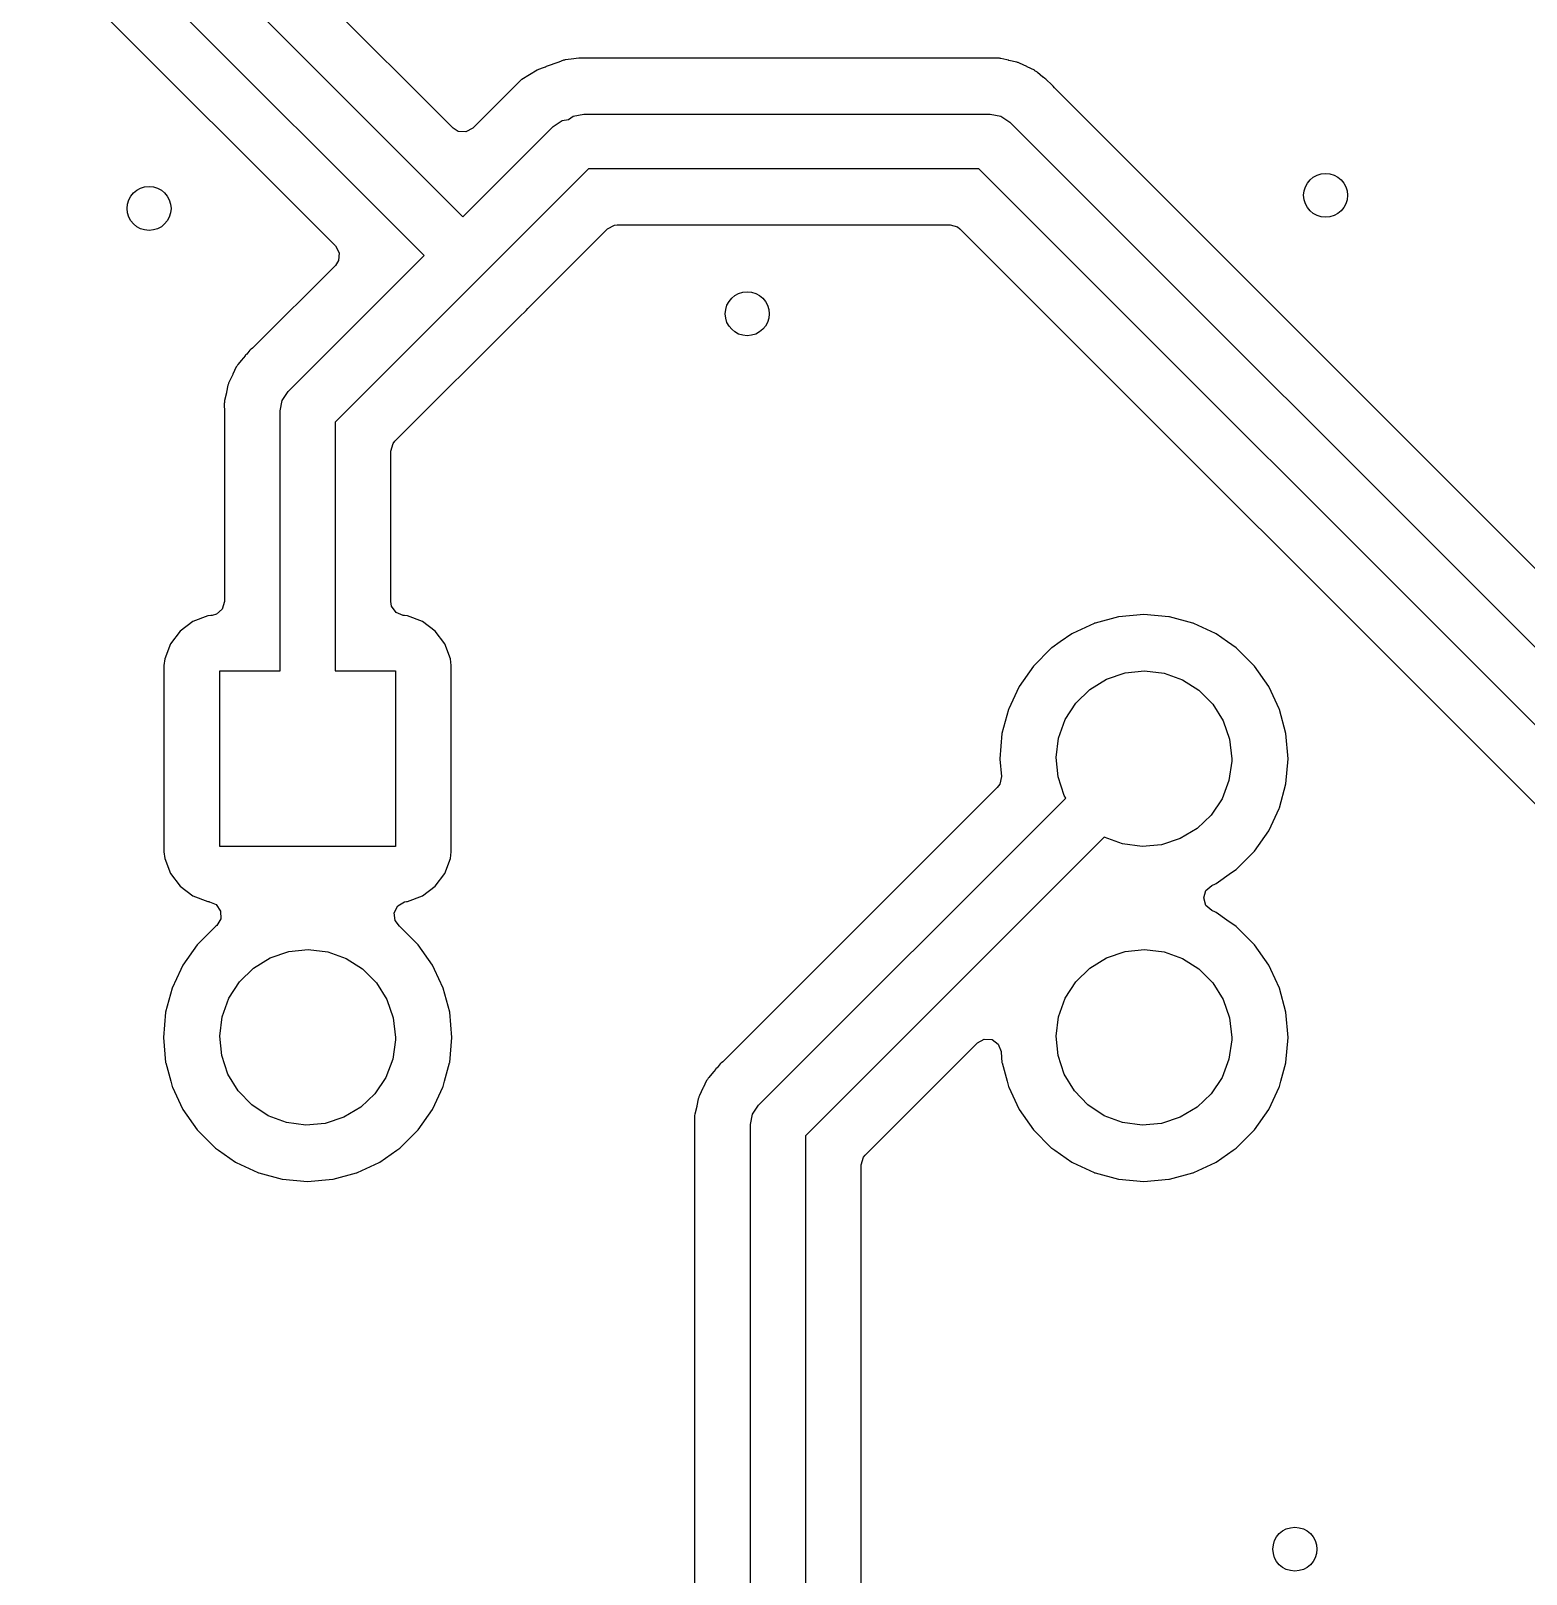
# Model space of a CAD drawing. Extents: x 10 to 287, y -200 to -10.
# Drawn here: x 132.35 to 145.98, y -80.01 to -65.94 of the extents above; entities that cross this region are included whole.
import ezdxf

# ---------------------------------------------------------------- set-up
doc = ezdxf.new("R2010")
doc.units = 0
doc.layers.add('BLACK', color=7, linetype='CONTINUOUS')

msp = doc.modelspace()

# ---------------------------------------------------------------- linework, layer by layer
at = {"layer": 'BLACK', "linetype": 'CONTINUOUS'}
for p, q in [((133.13, -64.4764), (136.29, -67.6364)), ((135.936, -67.99), (132.703, -64.7568)), ((132.353, -65.1255), (135.128, -67.9009)), ((136.201, -66.8282), (134.773, -65.4001)), ((137.163, -66.2254), (137.048, -66.2672)), ((137.207, -66.2093), (137.163, -66.2254)), ((137.214, -66.2068), (137.207, -66.2093)), ((137.207, -66.2093), (137.207, -66.2093)), ((137.222, -66.206), (137.214, -66.2068)), ((137.276, -66.1996), (137.222, -66.206)), ((137.222, -66.206), (137.222, -66.206)), ((137.346, -66.1915), (137.276, -66.1996)), ((141.082, -66.1915), (137.346, -66.1915)), ((141.086, -66.1915), (141.082, -66.1915)), ((141.097, -66.1912), (141.086, -66.1915)), ((141.163, -66.1894), (141.097, -66.1912)), ((141.17, -66.1909), (141.163, -66.1894)), ((141.175, -66.1912), (141.17, -66.1909)), ((141.179, -66.1915), (141.175, -66.1912)), ((141.184, -66.1918), (141.179, -66.1915)), ((141.179, -66.1915), (141.179, -66.1915)), ((141.19, -66.1922), (141.184, -66.1918)), ((141.184, -66.1918), (141.184, -66.1918)), ((141.246, -66.206), (141.19, -66.1922)), ((141.261, -66.2095), (141.246, -66.206)), ((141.265, -66.2105), (141.261, -66.2095)), ((141.336, -66.2254), (141.265, -66.2105)), ((141.343, -66.2285), (141.336, -66.2254)), ((141.349, -66.2304), (141.343, -66.2285)), ((141.354, -66.2325), (141.349, -66.2304)), ((141.362, -66.2342), (141.354, -66.2325)), ((141.427, -66.2674), (141.362, -66.2342)), ((136.816, -66.3917), (136.813, -66.3948)), ((136.817, -66.3911), (136.816, -66.3917)), ((136.821, -66.3874), (136.817, -66.3911)), ((136.817, -66.3911), (136.817, -66.3911)), ((136.826, -66.3845), (136.821, -66.3874)), ((136.966, -66.2994), (136.826, -66.3845)), ((136.826, -66.3845), (136.826, -66.3845)), ((136.972, -66.2956), (136.966, -66.2994)), ((136.966, -66.2994), (136.966, -66.2994)), ((136.979, -66.2934), (136.972, -66.2956)), ((137.022, -66.2793), (136.979, -66.2934)), ((136.979, -66.2934), (136.979, -66.2934)), ((137.04, -66.2721), (137.022, -66.2793)), ((137.042, -66.2712), (137.04, -66.2721)), ((137.048, -66.2672), (137.042, -66.2712)), ((141.431, -66.2693), (141.427, -66.2674)), ((141.497, -66.3003), (141.431, -66.2693)), ((141.502, -66.3048), (141.497, -66.3003)), ((141.508, -66.308), (141.502, -66.3048)), ((141.513, -66.3113), (141.508, -66.308)), ((141.519, -66.3147), (141.513, -66.3113)), ((141.525, -66.3194), (141.519, -66.3147)), ((141.575, -66.3619), (141.525, -66.3194)), ((141.525, -66.3194), (141.525, -66.3194)), ((141.578, -66.3647), (141.575, -66.3619)), ((141.591, -66.3746), (141.578, -66.3647)), ((141.6, -66.3823), (141.591, -66.3746)), ((141.606, -66.388), (141.6, -66.3823)), ((141.614, -66.395), (141.606, -66.388)), ((136.813, -66.3948), (136.379, -66.8282)), ((141.648, -66.4244), (141.614, -66.395)), ((141.654, -66.4292), (141.648, -66.4244)), ((141.648, -66.4244), (141.648, -66.4244)), ((141.658, -66.4351), (141.654, -66.4292)), ((141.667, -66.4467), (141.658, -66.4351)), ((141.658, -66.4351), (141.658, -66.4351)), ((141.679, -66.4611), (141.667, -66.4467)), ((151.742, -76.5238), (141.679, -66.4611)), ((136.29, -67.6364), (137.113, -66.8132)), ((137.113, -66.8132), (137.194, -66.759)), ((137.194, -66.759), (137.251, -66.7477)), ((137.251, -66.7477), (137.294, -66.719)), ((137.294, -66.719), (137.39, -66.7)), ((137.39, -66.7), (141.095, -66.7)), ((141.095, -66.7), (141.191, -66.719)), ((141.191, -66.719), (141.272, -66.7732)), ((141.272, -66.7732), (155.003, -80.5038)), ((136.246, -66.8572), (136.201, -66.8282)), ((136.317, -66.8623), (136.246, -66.8572)), ((136.379, -66.8282), (136.317, -66.8623)), ((137.434, -67.2), (135.125, -69.5086)), ((140.992, -67.2), (137.434, -67.2)), ((154.79, -80.9982), (140.992, -67.2)), ((136.88, -68.4729), (137.607, -67.7454)), ((137.607, -67.7454), (137.67, -67.7114)), ((137.67, -67.7114), (137.696, -67.7085)), ((137.696, -67.7085), (140.729, -67.7085)), ((140.729, -67.7085), (140.797, -67.7285)), ((140.797, -67.7285), (140.818, -67.7454)), ((140.818, -67.7454), (154.245, -81.1719)), ((135.128, -67.9009), (135.162, -67.9632)), ((135.128, -68.0791), (134.386, -68.8212)), ((134.698, -69.2282), (135.936, -67.99)), ((135.157, -68.034), (135.128, -68.0791)), ((135.162, -67.9632), (135.157, -68.034)), ((136.812, -68.5407), (136.858, -68.5)), ((136.858, -68.5), (136.866, -68.4893)), ((136.866, -68.4893), (136.88, -68.4729)), ((135.67, -69.6823), (136.807, -68.546)), ((136.807, -68.546), (136.812, -68.5407)), ((134.29, -68.9223), (134.287, -68.9257)), ((134.305, -68.9029), (134.29, -68.9223)), ((134.307, -68.9), (134.305, -68.9029)), ((134.313, -68.8943), (134.307, -68.9)), ((134.32, -68.8868), (134.313, -68.8943)), ((134.349, -68.8521), (134.32, -68.8868)), ((134.354, -68.8465), (134.349, -68.8521)), ((134.349, -68.8521), (134.349, -68.8521)), ((134.36, -68.8422), (134.354, -68.8465)), ((134.372, -68.8336), (134.36, -68.8421)), ((134.36, -68.8421), (134.36, -68.8422)), ((134.386, -68.8212), (134.372, -68.8336)), ((134.225, -69.0037), (134.194, -69.0699)), ((134.23, -68.998), (134.225, -69.0037)), ((134.233, -68.9928), (134.23, -68.998)), ((134.236, -68.9878), (134.233, -68.9928)), ((134.24, -68.9813), (134.236, -68.9878)), ((134.271, -68.9439), (134.24, -68.9813)), ((134.287, -68.9257), (134.271, -68.9439)), ((134.149, -69.1711), (134.136, -69.2354)), ((134.15, -69.1639), (134.149, -69.1711)), ((134.149, -69.1711), (134.149, -69.1711)), ((134.153, -69.1573), (134.15, -69.1639)), ((134.155, -69.1516), (134.153, -69.1573)), ((134.157, -69.1459), (134.155, -69.1516)), ((134.159, -69.1388), (134.157, -69.1459)), ((134.192, -69.0738), (134.159, -69.1388)), ((134.194, -69.0699), (134.192, -69.0738)), ((134.116, -69.3299), (134.114, -69.3371)), ((134.114, -69.3371), (134.115, -69.3444)), ((134.115, -69.3444), (134.116, -69.4145)), ((134.117, -69.3218), (134.116, -69.3218)), ((134.116, -69.3218), (134.116, -69.3258)), ((134.116, -69.3258), (134.116, -69.3299)), ((134.135, -69.2397), (134.117, -69.3106)), ((134.117, -69.3106), (134.117, -69.3218)), ((134.136, -69.2354), (134.135, -69.2397)), ((134.625, -69.405), (134.644, -69.3093)), ((134.644, -69.3093), (134.698, -69.2282)), ((134.116, -69.4145), (134.117, -69.4179)), ((134.117, -69.4179), (134.117, -71.1437)), ((134.625, -71.775), (134.625, -69.405)), ((135.125, -69.5086), (135.125, -71.775)), ((135.633, -69.7714), (135.654, -69.7032)), ((135.654, -69.7032), (135.67, -69.6823)), ((135.633, -71.1437), (135.633, -69.7714)), ((134.117, -71.1437), (134.096, -71.2118)), ((135.64, -71.1834), (135.633, -71.1437)), ((133.965, -71.2733), (133.828, -71.3244)), ((133.992, -71.2703), (133.965, -71.2733)), ((134.004, -71.269), (133.992, -71.2703)), ((134.043, -71.2583), (134.004, -71.269)), ((134.096, -71.2118), (134.043, -71.2583)), ((135.68, -71.2417), (135.64, -71.1834)), ((135.746, -71.269), (135.68, -71.2417)), ((135.758, -71.2703), (135.746, -71.269)), ((135.785, -71.2733), (135.758, -71.2703)), ((135.922, -71.3244), (135.785, -71.2733)), ((142.262, -71.2829), (142.051, -71.3393)), ((142.267, -71.2815), (142.262, -71.2829)), ((142.262, -71.2829), (142.262, -71.2829)), ((142.495, -71.2615), (142.267, -71.2815)), ((142.723, -71.2815), (142.495, -71.2615)), ((142.728, -71.2829), (142.723, -71.2815)), ((142.939, -71.3393), (142.728, -71.2829)), ((142.728, -71.2829), (142.728, -71.2829)), ((133.712, -71.4117), (133.624, -71.5283)), ((133.828, -71.3244), (133.712, -71.4117)), ((136.038, -71.4117), (135.922, -71.3244)), ((136.126, -71.5283), (136.038, -71.4117)), ((141.838, -71.4375), (141.733, -71.5109)), ((141.843, -71.4352), (141.838, -71.4375)), ((142.041, -71.343), (141.843, -71.4352)), ((141.843, -71.4352), (141.843, -71.4352)), ((142.046, -71.3407), (142.041, -71.343)), ((142.041, -71.343), (142.041, -71.343)), ((142.051, -71.3393), (142.046, -71.3407)), ((142.051, -71.3393), (142.051, -71.3393)), ((142.944, -71.3407), (142.939, -71.3393)), ((142.939, -71.3393), (142.939, -71.3393)), ((142.949, -71.343), (142.944, -71.3407)), ((143.147, -71.4352), (142.949, -71.343)), ((142.949, -71.343), (142.949, -71.343)), ((143.152, -71.4375), (143.147, -71.4352)), ((143.147, -71.4352), (143.147, -71.4352)), ((143.257, -71.5109), (143.152, -71.4375)), ((133.624, -71.5283), (133.573, -71.6647)), ((136.177, -71.6647), (136.126, -71.5283)), ((141.651, -71.5688), (141.489, -71.7307)), ((141.655, -71.5656), (141.651, -71.5688)), ((141.733, -71.5109), (141.655, -71.5656)), ((141.655, -71.5656), (141.655, -71.5656)), ((143.335, -71.5656), (143.257, -71.5109)), ((143.339, -71.5688), (143.335, -71.5656)), ((143.335, -71.5656), (143.335, -71.5656)), ((143.501, -71.7307), (143.339, -71.5688)), ((133.573, -71.6647), (133.566, -71.7269)), ((133.566, -71.7269), (133.566, -73.4231)), ((136.183, -71.7269), (136.177, -71.6647)), ((136.183, -73.4231), (136.183, -71.7269)), ((141.489, -71.7307), (141.357, -71.9183)), ((143.633, -71.9183), (143.501, -71.7307)), ((134.075, -73.375), (134.075, -71.775)), ((134.075, -71.775), (134.625, -71.775)), ((135.125, -71.775), (135.675, -71.775)), ((135.675, -71.775), (135.675, -73.375)), ((142.002, -71.9446), (142.154, -71.8511)), ((142.154, -71.8511), (142.323, -71.7937)), ((142.323, -71.7937), (142.501, -71.775)), ((142.501, -71.775), (142.678, -71.7961)), ((142.678, -71.7961), (142.846, -71.856)), ((142.846, -71.856), (142.996, -71.9515)), ((141.355, -71.9232), (141.263, -72.1208)), ((141.357, -71.9183), (141.355, -71.9232)), ((141.355, -71.9232), (141.355, -71.9232)), ((141.875, -72.0694), (142.002, -71.9446)), ((142.996, -71.9515), (143.122, -72.0781)), ((143.635, -71.9232), (143.633, -71.9183)), ((143.727, -72.1208), (143.635, -71.9232)), ((143.635, -71.9232), (143.635, -71.9232)), ((141.261, -72.1258), (141.201, -72.3469)), ((141.263, -72.1208), (141.261, -72.1258)), ((141.778, -72.2193), (141.875, -72.0694)), ((143.122, -72.0781), (143.216, -72.2293)), ((143.729, -72.1258), (143.727, -72.1208)), ((143.789, -72.3469), (143.729, -72.1258)), ((141.717, -72.3869), (141.778, -72.2193)), ((143.216, -72.2293), (143.275, -72.3978)), ((141.201, -72.3469), (141.182, -72.575)), ((141.695, -72.5638), (141.717, -72.3869)), ((143.275, -72.3978), (143.295, -72.575)), ((143.808, -72.575), (143.789, -72.3469)), ((141.182, -72.575), (141.182, -72.5805)), ((141.182, -72.5805), (141.196, -72.7379)), ((141.712, -72.7413), (141.695, -72.5638)), ((143.295, -72.575), (143.295, -72.5973)), ((143.789, -72.8031), (143.808, -72.575)), ((143.295, -72.5973), (143.27, -72.774)), ((141.159, -72.838), (138.671, -75.3262)), ((141.182, -72.8075), (141.159, -72.838)), ((141.196, -72.7379), (141.182, -72.8075)), ((141.769, -72.9106), (141.712, -72.7413)), ((143.27, -72.774), (143.207, -72.9407)), ((143.729, -73.0242), (143.789, -72.8031)), ((138.983, -75.7332), (141.783, -72.9337)), ((141.783, -72.9337), (141.769, -72.9106)), ((143.207, -72.9407), (143.108, -73.0892)), ((143.108, -73.0892), (142.979, -73.2122)), ((143.635, -73.2268), (143.727, -73.0292)), ((143.727, -73.0292), (143.729, -73.0242)), ((143.727, -73.0292), (143.727, -73.0292)), ((142.979, -73.2122), (142.825, -73.3035)), ((143.501, -73.4193), (143.633, -73.2317)), ((143.633, -73.2317), (143.635, -73.2268)), ((143.635, -73.2268), (143.635, -73.2268)), ((133.566, -73.4231), (133.573, -73.4853)), ((135.675, -73.375), (134.075, -73.375)), ((136.177, -73.4853), (136.183, -73.4231)), ((142.134, -73.2891), (139.41, -76.0136)), ((142.301, -73.3512), (142.134, -73.2891)), ((142.478, -73.3748), (142.301, -73.3512)), ((142.656, -73.3587), (142.478, -73.3748)), ((142.825, -73.3035), (142.656, -73.3587)), ((143.339, -73.5812), (143.501, -73.4193)), ((133.573, -73.4853), (133.624, -73.6217)), ((136.126, -73.6217), (136.177, -73.4853)), ((133.624, -73.6217), (133.712, -73.7383)), ((136.038, -73.7383), (136.126, -73.6217)), ((143.152, -73.7125), (143.293, -73.6133)), ((143.293, -73.6133), (143.335, -73.5844)), ((143.335, -73.5844), (143.339, -73.5812)), ((143.335, -73.5844), (143.335, -73.5844)), ((133.712, -73.7383), (133.828, -73.8256)), ((133.828, -73.8256), (133.965, -73.8767)), ((135.785, -73.8767), (135.922, -73.8256)), ((135.922, -73.8256), (136.038, -73.7383)), ((143.04, -73.844), (143.06, -73.776)), ((143.059, -73.9123), (143.04, -73.844)), ((143.06, -73.776), (143.113, -73.7308)), ((143.113, -73.7308), (143.147, -73.7148)), ((143.147, -73.7148), (143.152, -73.7125)), ((143.147, -73.7148), (143.147, -73.7148)), ((133.965, -73.8767), (133.975, -73.8779)), ((133.975, -73.8779), (133.978, -73.8788)), ((133.978, -73.8788), (133.98, -73.8794)), ((133.98, -73.8794), (133.98, -73.8798)), ((133.98, -73.8798), (134.041, -73.9052)), ((134.041, -73.9052), (134.081, -73.9635)), ((134.081, -73.9635), (134.084, -74.0345)), ((135.664, -73.9803), (135.696, -73.917)), ((135.672, -74.0509), (135.664, -73.9803)), ((135.696, -73.917), (135.757, -73.881)), ((135.757, -73.881), (135.775, -73.8779)), ((135.775, -73.8779), (135.785, -73.8767)), ((143.113, -73.9592), (143.059, -73.9123)), ((143.147, -73.9752), (143.113, -73.9592)), ((143.152, -73.9775), (143.147, -73.9752)), ((143.147, -73.9752), (143.147, -73.9752)), ((143.249, -74.0458), (143.152, -73.9775)), ((134.031, -74.1088), (133.869, -74.2707)), ((134.035, -74.1056), (134.031, -74.1088)), ((134.039, -74.1025), (134.035, -74.1056)), ((134.048, -74.0955), (134.039, -74.1025)), ((134.084, -74.0345), (134.048, -74.0955)), ((135.712, -74.101), (135.672, -74.0509)), ((135.711, -74.1021), (135.712, -74.101)), ((135.715, -74.1056), (135.711, -74.1021)), ((135.719, -74.1088), (135.715, -74.1056)), ((135.881, -74.2707), (135.719, -74.1088)), ((143.335, -74.1056), (143.249, -74.0458)), ((143.339, -74.1088), (143.335, -74.1056)), ((143.335, -74.1056), (143.335, -74.1056)), ((143.501, -74.2707), (143.339, -74.1088)), ((133.869, -74.2707), (133.737, -74.4583)), ((134.382, -74.4846), (134.534, -74.3911)), ((134.534, -74.3911), (134.703, -74.3337)), ((134.703, -74.3337), (134.881, -74.315)), ((134.881, -74.315), (135.058, -74.3361)), ((135.058, -74.3361), (135.226, -74.396)), ((135.226, -74.396), (135.376, -74.4915)), ((136.013, -74.4583), (135.881, -74.2707)), ((142.002, -74.4846), (142.154, -74.3911)), ((142.154, -74.3911), (142.323, -74.3337)), ((142.323, -74.3337), (142.501, -74.315)), ((142.501, -74.315), (142.678, -74.3361)), ((142.678, -74.3361), (142.846, -74.396)), ((142.846, -74.396), (142.996, -74.4915)), ((143.633, -74.4583), (143.501, -74.2707)), ((133.72, -74.4968), (133.641, -74.6658)), ((133.735, -74.4632), (133.72, -74.4968)), ((133.737, -74.4583), (133.735, -74.4632)), ((133.735, -74.4632), (133.735, -74.4632)), ((134.255, -74.6094), (134.382, -74.4846)), ((135.376, -74.4915), (135.502, -74.6181)), ((136.015, -74.4632), (136.013, -74.4583)), ((136.03, -74.4968), (136.015, -74.4632)), ((136.015, -74.4632), (136.015, -74.4632)), ((136.109, -74.6658), (136.03, -74.4968)), ((141.875, -74.6094), (142.002, -74.4846)), ((142.996, -74.4915), (143.122, -74.6181)), ((143.635, -74.4632), (143.633, -74.4583)), ((143.65, -74.4968), (143.635, -74.4632)), ((143.635, -74.4632), (143.635, -74.4632)), ((143.729, -74.6658), (143.65, -74.4968)), ((133.641, -74.6658), (133.581, -74.8869)), ((134.158, -74.7593), (134.255, -74.6094)), ((135.502, -74.6181), (135.596, -74.7693)), ((136.169, -74.8869), (136.109, -74.6658)), ((141.778, -74.7593), (141.875, -74.6094)), ((143.122, -74.6181), (143.216, -74.7693)), ((143.789, -74.8869), (143.729, -74.6658)), ((134.097, -74.9269), (134.158, -74.7593)), ((135.596, -74.7693), (135.655, -74.9378)), ((141.717, -74.9269), (141.778, -74.7593)), ((143.216, -74.7693), (143.275, -74.9378)), ((133.581, -74.8869), (133.562, -75.115)), ((134.075, -75.1038), (134.097, -74.9269)), ((135.655, -74.9378), (135.675, -75.115)), ((136.188, -75.115), (136.169, -74.8869)), ((141.695, -75.1038), (141.717, -74.9269)), ((143.275, -74.9378), (143.295, -75.115)), ((143.808, -75.115), (143.789, -74.8869)), ((134.092, -75.2813), (134.075, -75.1038)), ((141.712, -75.2813), (141.695, -75.1038)), ((133.562, -75.115), (133.581, -75.3431)), ((135.675, -75.1373), (135.65, -75.314)), ((135.675, -75.115), (135.675, -75.1373)), ((136.169, -75.3431), (136.188, -75.115)), ((139.955, -76.1873), (140.978, -75.1646)), ((140.978, -75.1646), (141.04, -75.1306)), ((141.04, -75.1306), (141.111, -75.1357)), ((141.111, -75.1357), (141.168, -75.1782)), ((141.168, -75.1782), (141.193, -75.2427)), ((141.193, -75.2427), (141.193, -75.2507)), ((141.193, -75.2507), (141.201, -75.3431)), ((143.295, -75.1373), (143.27, -75.314)), ((143.295, -75.115), (143.295, -75.1373)), ((143.789, -75.3431), (143.808, -75.115)), ((133.581, -75.3431), (133.583, -75.3484)), ((133.583, -75.3484), (133.583, -75.3484)), ((133.583, -75.3484), (133.628, -75.5153)), ((134.149, -75.4506), (134.092, -75.2813)), ((135.65, -75.314), (135.587, -75.4807)), ((136.122, -75.5153), (136.167, -75.3484)), ((136.167, -75.3484), (136.169, -75.3431)), ((136.167, -75.3484), (136.167, -75.3484)), ((138.605, -75.3918), (138.598, -75.3993)), ((138.634, -75.3571), (138.605, -75.3918)), ((138.639, -75.3515), (138.634, -75.3571)), ((138.634, -75.3571), (138.634, -75.3571)), ((138.645, -75.3472), (138.639, -75.3515)), ((138.657, -75.3386), (138.645, -75.3471)), ((138.645, -75.3471), (138.645, -75.3472)), ((138.671, -75.3262), (138.657, -75.3386)), ((141.201, -75.3431), (141.203, -75.3484)), ((141.203, -75.3484), (141.203, -75.3484)), ((141.203, -75.3484), (141.248, -75.5153)), ((141.769, -75.4506), (141.712, -75.2813)), ((143.27, -75.314), (143.207, -75.4807)), ((143.742, -75.5153), (143.787, -75.3484)), ((143.787, -75.3484), (143.789, -75.3431)), ((143.787, -75.3484), (143.787, -75.3484)), ((133.628, -75.5153), (133.641, -75.5642)), ((134.241, -75.6031), (134.149, -75.4506)), ((135.587, -75.4807), (135.488, -75.6292)), ((136.109, -75.5642), (136.122, -75.5153)), ((138.51, -75.5087), (138.479, -75.5749)), ((138.515, -75.503), (138.51, -75.5087)), ((138.518, -75.4978), (138.515, -75.503)), ((138.521, -75.4928), (138.518, -75.4978)), ((138.525, -75.4863), (138.521, -75.4928)), ((138.529, -75.4807), (138.525, -75.4863)), ((138.572, -75.4307), (138.529, -75.4807)), ((138.575, -75.4273), (138.572, -75.4307)), ((138.59, -75.4079), (138.575, -75.4273)), ((138.592, -75.405), (138.59, -75.4079)), ((138.598, -75.3993), (138.592, -75.405)), ((141.248, -75.5153), (141.261, -75.5642)), ((141.861, -75.6031), (141.769, -75.4506)), ((143.207, -75.4807), (143.108, -75.6292)), ((143.729, -75.5642), (143.742, -75.5153)), ((133.641, -75.5642), (133.643, -75.5692)), ((133.643, -75.5692), (133.643, -75.5692)), ((133.643, -75.5692), (133.735, -75.7668)), ((134.365, -75.7314), (134.241, -75.6031)), ((135.488, -75.6292), (135.359, -75.7522)), ((136.015, -75.7668), (136.107, -75.5692)), ((136.107, -75.5692), (136.109, -75.5642)), ((136.107, -75.5692), (136.107, -75.5692)), ((138.434, -75.6761), (138.421, -75.7404)), ((138.435, -75.6689), (138.434, -75.6761)), ((138.434, -75.6761), (138.434, -75.6761)), ((138.438, -75.6623), (138.435, -75.6689)), ((138.44, -75.6566), (138.438, -75.6623)), ((138.442, -75.6509), (138.44, -75.6566)), ((138.444, -75.6438), (138.442, -75.6509)), ((138.477, -75.5788), (138.444, -75.6438)), ((138.479, -75.5749), (138.477, -75.5788)), ((141.261, -75.5642), (141.263, -75.5692)), ((141.263, -75.5692), (141.263, -75.5692)), ((141.263, -75.5692), (141.355, -75.7668)), ((141.985, -75.7314), (141.861, -75.6031)), ((143.108, -75.6292), (142.979, -75.7522)), ((143.635, -75.7668), (143.727, -75.5692)), ((143.727, -75.5692), (143.729, -75.5642)), ((143.727, -75.5692), (143.727, -75.5692)), ((133.735, -75.7668), (133.735, -75.7668)), ((133.735, -75.7668), (133.737, -75.7717)), ((133.737, -75.7717), (133.869, -75.9593)), ((134.514, -75.8291), (134.365, -75.7314)), ((135.359, -75.7522), (135.205, -75.8435)), ((135.881, -75.9593), (136.013, -75.7717)), ((136.013, -75.7717), (136.015, -75.7668)), ((136.015, -75.7668), (136.015, -75.7668)), ((138.402, -75.8156), (138.401, -75.8268)), ((138.42, -75.7447), (138.402, -75.8156)), ((138.421, -75.7404), (138.42, -75.7447)), ((138.91, -75.91), (138.929, -75.8143)), ((138.929, -75.8143), (138.983, -75.7332)), ((141.355, -75.7668), (141.355, -75.7668)), ((141.355, -75.7668), (141.357, -75.7717)), ((141.357, -75.7717), (141.489, -75.9593)), ((142.134, -75.8291), (141.985, -75.7314)), ((142.979, -75.7522), (142.825, -75.8435)), ((143.501, -75.9593), (143.633, -75.7717)), ((143.633, -75.7717), (143.635, -75.7668)), ((143.635, -75.7668), (143.635, -75.7668)), ((134.681, -75.8912), (134.514, -75.8291)), ((134.858, -75.9148), (134.681, -75.8912)), ((135.036, -75.8987), (134.858, -75.9148)), ((135.205, -75.8435), (135.036, -75.8987)), ((138.401, -75.8349), (138.399, -75.8421)), ((138.399, -75.8421), (138.4, -75.8494)), ((138.4, -75.8494), (138.401, -75.9195)), ((138.401, -75.8268), (138.401, -75.8268)), ((138.401, -75.8268), (138.401, -75.8308)), ((138.401, -75.8308), (138.401, -75.8349)), ((138.401, -75.9195), (138.401, -75.9229)), ((138.401, -75.9229), (138.401, -95.4429)), ((138.91, -95.51), (138.91, -75.91)), ((142.301, -75.8912), (142.134, -75.8291)), ((142.478, -75.9148), (142.301, -75.8912)), ((142.656, -75.8987), (142.478, -75.9148)), ((142.825, -75.8435), (142.656, -75.8987)), ((133.869, -75.9593), (134.031, -76.1212)), ((135.719, -76.1212), (135.881, -75.9593)), ((139.41, -76.0136), (139.41, -95.4064)), ((141.489, -75.9593), (141.651, -76.1212)), ((143.339, -76.1212), (143.501, -75.9593)), ((134.031, -76.1212), (134.035, -76.1244)), ((134.035, -76.1244), (134.035, -76.1244)), ((134.035, -76.1244), (134.062, -76.1429)), ((134.062, -76.1429), (134.218, -76.2525)), ((135.532, -76.2525), (135.688, -76.1429)), ((135.688, -76.1429), (135.715, -76.1244)), ((135.715, -76.1244), (135.719, -76.1212)), ((135.715, -76.1244), (135.715, -76.1244)), ((139.918, -76.2764), (139.939, -76.2082)), ((139.939, -76.2082), (139.955, -76.1873)), ((141.651, -76.1212), (141.655, -76.1244)), ((141.655, -76.1244), (141.655, -76.1244)), ((141.655, -76.1244), (141.682, -76.1429)), ((141.682, -76.1429), (141.838, -76.2525)), ((143.152, -76.2525), (143.308, -76.1429)), ((143.308, -76.1429), (143.335, -76.1244)), ((143.335, -76.1244), (143.339, -76.1212)), ((143.335, -76.1244), (143.335, -76.1244)), ((134.218, -76.2525), (134.223, -76.2548)), ((134.223, -76.2548), (134.223, -76.2548)), ((134.223, -76.2548), (134.421, -76.347)), ((134.421, -76.347), (134.426, -76.3493)), ((134.426, -76.3493), (134.431, -76.3507)), ((134.431, -76.3507), (134.431, -76.3507)), ((134.431, -76.3507), (134.642, -76.4071)), ((135.108, -76.4071), (135.319, -76.3507)), ((135.319, -76.3507), (135.324, -76.3493)), ((135.319, -76.3507), (135.319, -76.3507)), ((135.324, -76.3493), (135.329, -76.347)), ((135.329, -76.347), (135.527, -76.2548)), ((135.527, -76.2548), (135.532, -76.2525)), ((135.527, -76.2548), (135.527, -76.2548)), ((139.918, -95.1436), (139.918, -76.2764)), ((141.838, -76.2525), (141.843, -76.2548)), ((141.843, -76.2548), (141.843, -76.2548)), ((141.843, -76.2548), (142.041, -76.347)), ((142.041, -76.347), (142.046, -76.3493)), ((142.046, -76.3493), (142.051, -76.3507)), ((142.051, -76.3507), (142.051, -76.3507)), ((142.051, -76.3507), (142.262, -76.4071)), ((142.728, -76.4071), (142.939, -76.3507)), ((142.939, -76.3507), (142.944, -76.3493)), ((142.939, -76.3507), (142.939, -76.3507)), ((142.944, -76.3493), (142.949, -76.347)), ((142.949, -76.347), (143.147, -76.2548)), ((143.147, -76.2548), (143.152, -76.2525)), ((143.147, -76.2548), (143.147, -76.2548)), ((134.642, -76.4071), (134.642, -76.4071)), ((134.642, -76.4071), (134.647, -76.4085)), ((134.647, -76.4085), (134.875, -76.4285)), ((134.875, -76.4285), (135.103, -76.4085)), ((135.103, -76.4085), (135.108, -76.4071)), ((135.108, -76.4071), (135.108, -76.4071)), ((142.262, -76.4071), (142.262, -76.4071)), ((142.262, -76.4071), (142.267, -76.4085)), ((142.267, -76.4085), (142.495, -76.4285)), ((142.495, -76.4285), (142.723, -76.4085)), ((142.723, -76.4085), (142.728, -76.4071)), ((142.728, -76.4071), (142.728, -76.4071))]:
    msp.add_line(p, q, dxfattribs=at)
at = {"layer": 'BLACK'}
for centre in [(133.43, -67.56), (144.15, -67.44), (138.88, -68.52), (143.87, -79.78)]:
    msp.add_circle(centre, 0.2, dxfattribs=at)

doc.saveas('drawing.dxf')
